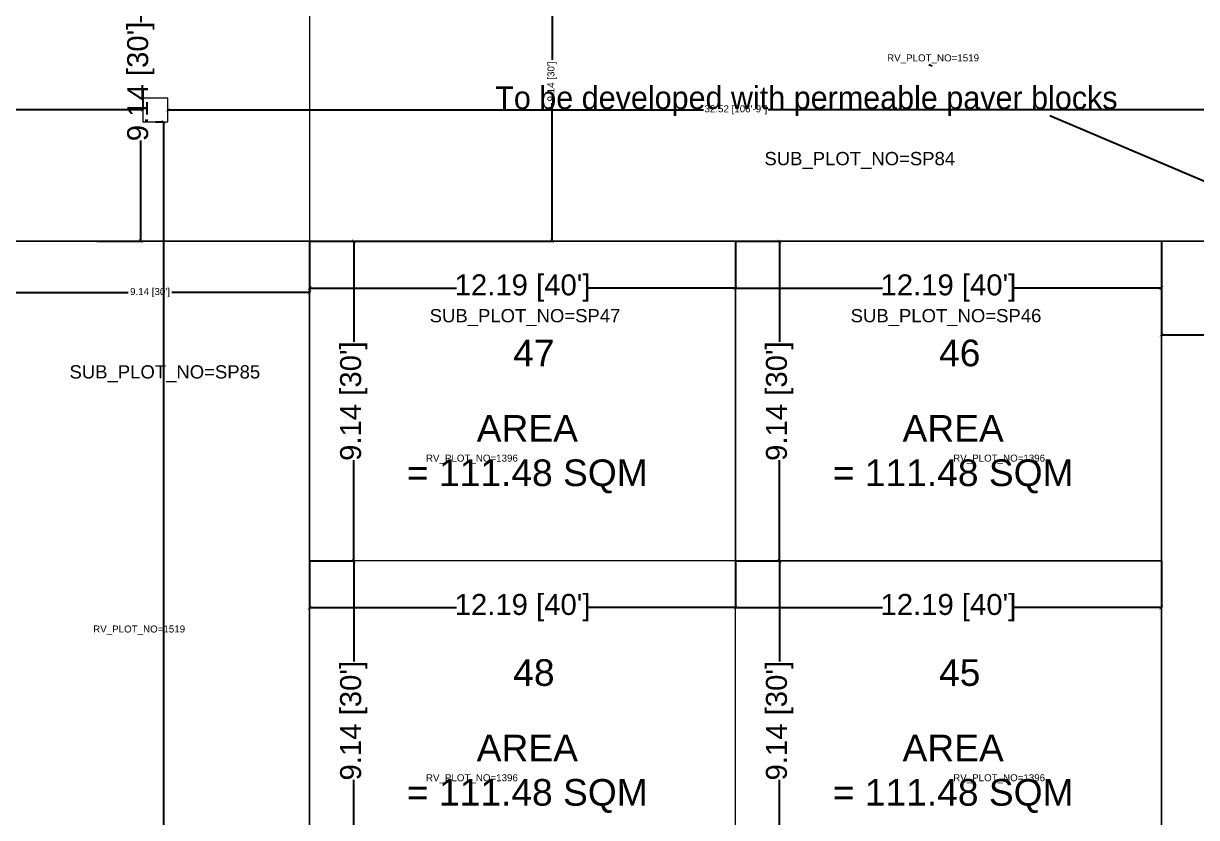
# Model space of a CAD drawing. Header units: metres. Extents: x 205125 to 205418, y -20654 to -20451.
# Drawn here: x 205254.09 to 205287.68, y -20579.17 to -20556.45 of the extents above; entities that cross this region are included whole.
import ezdxf

# ---------------------------------------------------------------- set-up
doc = ezdxf.new("R2010")
doc.units = ezdxf.units.M
doc.header["$MEASUREMENT"] = 0
doc.header["$PDMODE"] = 2
doc.linetypes.add('BORDER2', pattern=[0.875, 0.25, -0.125, 0.25, -0.125, 0, -0.125])
doc.layers.get('0').update_dxf_attribs({"lineweight": 5})
doc.layers.get('Defpoints').update_dxf_attribs({"lineweight": 5})
for name, color, linetype, lineweight in [('A-0-g', 7, 'Continuous', 5), ('INTERNAL_JUNCTIONS', 7, 'Continuous', 5), ('INTERNAL_ROADS_RESIDENTIAL', 7, 'Continuous', 5), ('Layer1', 7, 'Continuous', 5), ('SUB_PLOT_33', 7, 'Continuous', 5), ('SUB_PLOT_45', 7, 'Continuous', 5), ('SUB_PLOT_45_RV_PLOT_1', 7, 'Continuous', 5), ('SUB_PLOT_46', 7, 'Continuous', 5), ('SUB_PLOT_46_RV_PLOT_1', 7, 'Continuous', 5), ('SUB_PLOT_47', 7, 'Continuous', 5), ('SUB_PLOT_47_RV_PLOT_1', 7, 'Continuous', 5), ('SUB_PLOT_48', 7, 'Continuous', 5), ('SUB_PLOT_48_RV_PLOT_1', 7, 'Continuous', 5), ('SUB_PLOT_83', 7, 'Continuous', 5), ('SUB_PLOT_83_RV_PLOT_1', 7, 'Continuous', 5), ('SUB_PLOT_84', 7, 'Continuous', 5), ('SUB_PLOT_84_RV_PLOT_1', 7, 'Continuous', 5), ('SUB_PLOT_85', 7, 'Continuous', 5), ('SUB_PLOT_85_RV_PLOT_1', 7, 'Continuous', 5), ('SUB_PLOT_86', 7, 'Continuous', 5), ('SUB_PLOT_86_RV_PLOT_1', 7, 'Continuous', 5)]:
    doc.layers.add(name, color=color, linetype=linetype, lineweight=lineweight)
doc.styles.add('Arial', font='swissl.ttf')
doc.dimstyles.new('meter', dxfattribs={"dimtxt": 0.2, "dimasz": 0.1, "dimexe": 0, "dimexo": 0, "dimgap": 0.09, "dimtad": 0, "dimzin": 0, "dimdsep": 46, "dimtxsty": 'Arial', "dimblk": 'ARCHTICK', "dimcen": 7.09, "dimclrd": 23, "dimclre": 23, "dimclrt": 75, "dimadec": 0, "dimazin": 0, "dimtfac": 1, "dimtofl": 0, "dimtmove": 1, "dimatfit": 3, "dimldrblk": 'OPEN90', "dimfxl": 1, "dimtolj": 1, "dimtzin": 0, "dimarcsym": 0})

# ---------------------------------------------------------------- blocks, each defined once
blk = doc.blocks.new('_ArchTick')
at = {"color": 0, "const_width": 0.15}
blk.add_lwpolyline([(-0.5, -0.5), (0.5, 0.5)], dxfattribs=at)
blk = doc.blocks.new('*D31')
at = {"color": 23, "linetype": 'Continuous', "lineweight": -2, "ltscale": 0.5, "transparency": 16777216}
for p, q in [((205262.288, -20562.68), (205262.288, -20564.017)), ((205274.48, -20562.68), (205274.48, -20564.017)), ((205262.288, -20564.017), (205266.496, -20564.017)), ((205274.48, -20564.017), (205270.273, -20564.017))]:
    blk.add_line(p, q, dxfattribs=at)
at = {"layer": 'Defpoints', "color": 0, "ltscale": 0.5, "transparency": 16777216}
for p in [(205262.288, -20562.68), (205274.48, -20562.68), (205274.48, -20564.017)]:
    blk.add_point(p, dxfattribs=at)
at = {"color": 23, "lineweight": -2, "ltscale": 0.5, "transparency": 16777216, "xscale": 0.1, "yscale": 0.1, "zscale": 0.1, "rotation": 180}
blk.add_blockref('_ArchTick', (205262.288, -20564.017), dxfattribs=at)
at = {"color": 23, "lineweight": -2, "ltscale": 0.5, "transparency": 16777216, "xscale": 0.1, "yscale": 0.1, "zscale": 0.1}
blk.add_blockref('_ArchTick', (205274.48, -20564.017), dxfattribs=at)
at = {"color": 75, "ltscale": 0.5, "transparency": 16777216, "insert": (205268.384, -20564.017), "char_height": 0.6, "attachment_point": 5, "style": 'Arial'}
blk.add_mtext("\\A1;12.19 [40']", dxfattribs=at)
blk = doc.blocks.new('_Open90')
at = {"layer": 'A-0-g', "color": 0, "lineweight": -2}
for p, q in [((0, 0), (-1, 0)), ((-0.5, 0.5), (0, 0)), ((0, 0), (-0.5, -0.5))]:
    blk.add_line(p, q, dxfattribs=at)
blk = doc.blocks.new('*D32')
at = {"layer": 'Defpoints', "color": 0, "ltscale": 0.5, "transparency": 16777216}
for p in [(205262.288, -20562.68), (205262.288, -20571.824), (205263.55, -20571.824)]:
    blk.add_point(p, dxfattribs=at)
at = {"layer": 'SUB_PLOT_47', "color": 23, "linetype": 'Continuous', "lineweight": -2, "ltscale": 0.5, "transparency": 16777216}
for p, q in [((205262.288, -20562.68), (205263.55, -20562.68)), ((205263.55, -20562.68), (205263.55, -20565.561)), ((205263.55, -20571.824), (205263.55, -20568.943)), ((205262.288, -20571.824), (205263.55, -20571.824))]:
    blk.add_line(p, q, dxfattribs=at)
at = {"layer": 'SUB_PLOT_47', "color": 23, "lineweight": -2, "ltscale": 0.5, "transparency": 16777216, "xscale": 0.1, "yscale": 0.1, "zscale": 0.1}
for p, rotation in [((205263.55, -20562.68), 90), ((205263.55, -20571.824), 270)]:
    blk.add_blockref('_ArchTick', p, dxfattribs=dict(at, rotation=rotation))
at = {"layer": 'SUB_PLOT_47', "color": 75, "ltscale": 0.5, "transparency": 16777216, "insert": (205263.55, -20567.252), "char_height": 0.6, "attachment_point": 5, "rotation": 90, "style": 'Arial'}
blk.add_mtext("\\A1;9.14 [30']", dxfattribs=at)
blk = doc.blocks.new('*D33')
at = {"color": 23, "linetype": 'Continuous', "lineweight": -2, "ltscale": 0.5, "transparency": 16777216}
for p, q in [((205274.48, -20562.68), (205274.48, -20564.017)), ((205286.672, -20562.68), (205286.672, -20564.017)), ((205274.48, -20564.017), (205278.688, -20564.017)), ((205286.672, -20564.017), (205282.465, -20564.017))]:
    blk.add_line(p, q, dxfattribs=at)
at = {"layer": 'Defpoints', "color": 0, "ltscale": 0.5, "transparency": 16777216}
for p in [(205274.48, -20562.68), (205286.672, -20562.68), (205286.672, -20564.017)]:
    blk.add_point(p, dxfattribs=at)
at = {"color": 23, "lineweight": -2, "ltscale": 0.5, "transparency": 16777216, "xscale": 0.1, "yscale": 0.1, "zscale": 0.1, "rotation": 180}
blk.add_blockref('_ArchTick', (205274.48, -20564.017), dxfattribs=at)
at = {"color": 23, "lineweight": -2, "ltscale": 0.5, "transparency": 16777216, "xscale": 0.1, "yscale": 0.1, "zscale": 0.1}
blk.add_blockref('_ArchTick', (205286.672, -20564.017), dxfattribs=at)
at = {"color": 75, "ltscale": 0.5, "transparency": 16777216, "insert": (205280.576, -20564.017), "char_height": 0.6, "attachment_point": 5, "style": 'Arial'}
blk.add_mtext("\\A1;12.19 [40']", dxfattribs=at)
blk = doc.blocks.new('*D34')
at = {"layer": 'Defpoints', "color": 0, "ltscale": 0.5, "transparency": 16777216}
for p in [(205274.48, -20562.68), (205274.48, -20571.824), (205275.742, -20571.824)]:
    blk.add_point(p, dxfattribs=at)
at = {"layer": 'SUB_PLOT_46', "color": 23, "linetype": 'Continuous', "lineweight": -2, "ltscale": 0.5, "transparency": 16777216}
for p, q in [((205274.48, -20562.68), (205275.742, -20562.68)), ((205275.742, -20562.68), (205275.742, -20565.561)), ((205275.742, -20571.824), (205275.742, -20568.943)), ((205274.48, -20571.824), (205275.742, -20571.824))]:
    blk.add_line(p, q, dxfattribs=at)
at = {"layer": 'SUB_PLOT_46', "color": 23, "lineweight": -2, "ltscale": 0.5, "transparency": 16777216, "xscale": 0.1, "yscale": 0.1, "zscale": 0.1}
for p, rotation in [((205275.742, -20562.68), 90), ((205275.742, -20571.824), 270)]:
    blk.add_blockref('_ArchTick', p, dxfattribs=dict(at, rotation=rotation))
at = {"layer": 'SUB_PLOT_46', "color": 75, "ltscale": 0.5, "transparency": 16777216, "insert": (205275.742, -20567.252), "char_height": 0.6, "attachment_point": 5, "rotation": 90, "style": 'Arial'}
blk.add_mtext("\\A1;9.14 [30']", dxfattribs=at)
blk = doc.blocks.new('*D35')
at = {"color": 23, "linetype": 'Continuous', "lineweight": -2, "ltscale": 0.5, "transparency": 16777216}
for p, q in [((205262.288, -20571.824), (205262.288, -20573.161)), ((205274.48, -20571.824), (205274.48, -20573.161)), ((205262.288, -20573.161), (205266.496, -20573.161)), ((205274.48, -20573.161), (205270.273, -20573.161))]:
    blk.add_line(p, q, dxfattribs=at)
at = {"layer": 'Defpoints', "color": 0, "ltscale": 0.5, "transparency": 16777216}
for p in [(205262.288, -20571.824), (205274.48, -20571.824), (205274.48, -20573.161)]:
    blk.add_point(p, dxfattribs=at)
at = {"color": 23, "lineweight": -2, "ltscale": 0.5, "transparency": 16777216, "xscale": 0.1, "yscale": 0.1, "zscale": 0.1, "rotation": 180}
blk.add_blockref('_ArchTick', (205262.288, -20573.161), dxfattribs=at)
at = {"color": 23, "lineweight": -2, "ltscale": 0.5, "transparency": 16777216, "xscale": 0.1, "yscale": 0.1, "zscale": 0.1}
blk.add_blockref('_ArchTick', (205274.48, -20573.161), dxfattribs=at)
at = {"color": 75, "ltscale": 0.5, "transparency": 16777216, "insert": (205268.384, -20573.161), "char_height": 0.6, "attachment_point": 5, "style": 'Arial'}
blk.add_mtext("\\A1;12.19 [40']", dxfattribs=at)
blk = doc.blocks.new('*D36')
at = {"layer": 'Defpoints', "color": 0, "ltscale": 0.5, "transparency": 16777216}
for p in [(205262.288, -20571.824), (205262.288, -20580.968), (205263.55, -20580.968)]:
    blk.add_point(p, dxfattribs=at)
at = {"layer": 'SUB_PLOT_48', "color": 23, "linetype": 'Continuous', "lineweight": -2, "ltscale": 0.5, "transparency": 16777216}
for p, q in [((205262.288, -20571.824), (205263.55, -20571.824)), ((205263.55, -20571.824), (205263.55, -20574.705)), ((205263.55, -20580.968), (205263.55, -20578.087)), ((205262.288, -20580.968), (205263.55, -20580.968))]:
    blk.add_line(p, q, dxfattribs=at)
at = {"layer": 'SUB_PLOT_48', "color": 23, "lineweight": -2, "ltscale": 0.5, "transparency": 16777216, "xscale": 0.1, "yscale": 0.1, "zscale": 0.1}
for p, rotation in [((205263.55, -20571.824), 90), ((205263.55, -20580.968), 270)]:
    blk.add_blockref('_ArchTick', p, dxfattribs=dict(at, rotation=rotation))
at = {"layer": 'SUB_PLOT_48', "color": 75, "ltscale": 0.5, "transparency": 16777216, "insert": (205263.55, -20576.396), "char_height": 0.6, "attachment_point": 5, "rotation": 90, "style": 'Arial'}
blk.add_mtext("\\A1;9.14 [30']", dxfattribs=at)
blk = doc.blocks.new('*D37')
at = {"color": 23, "linetype": 'Continuous', "lineweight": -2, "ltscale": 0.5, "transparency": 16777216}
for p, q in [((205274.48, -20571.824), (205274.48, -20573.161)), ((205286.672, -20571.824), (205286.672, -20573.161)), ((205274.48, -20573.161), (205278.688, -20573.161)), ((205286.672, -20573.161), (205282.465, -20573.161))]:
    blk.add_line(p, q, dxfattribs=at)
at = {"layer": 'Defpoints', "color": 0, "ltscale": 0.5, "transparency": 16777216}
for p in [(205274.48, -20571.824), (205286.672, -20571.824), (205286.672, -20573.161)]:
    blk.add_point(p, dxfattribs=at)
at = {"color": 23, "lineweight": -2, "ltscale": 0.5, "transparency": 16777216, "xscale": 0.1, "yscale": 0.1, "zscale": 0.1, "rotation": 180}
blk.add_blockref('_ArchTick', (205274.48, -20573.161), dxfattribs=at)
at = {"color": 23, "lineweight": -2, "ltscale": 0.5, "transparency": 16777216, "xscale": 0.1, "yscale": 0.1, "zscale": 0.1}
blk.add_blockref('_ArchTick', (205286.672, -20573.161), dxfattribs=at)
at = {"color": 75, "ltscale": 0.5, "transparency": 16777216, "insert": (205280.576, -20573.161), "char_height": 0.6, "attachment_point": 5, "style": 'Arial'}
blk.add_mtext("\\A1;12.19 [40']", dxfattribs=at)
blk = doc.blocks.new('*D38')
at = {"layer": 'Defpoints', "color": 0, "ltscale": 0.5, "transparency": 16777216}
for p in [(205274.48, -20571.824), (205274.48, -20580.968), (205275.742, -20580.968)]:
    blk.add_point(p, dxfattribs=at)
at = {"layer": 'SUB_PLOT_45', "color": 23, "linetype": 'Continuous', "lineweight": -2, "ltscale": 0.5, "transparency": 16777216}
for p, q in [((205274.48, -20571.824), (205275.742, -20571.824)), ((205275.742, -20571.824), (205275.742, -20574.705)), ((205275.742, -20580.968), (205275.742, -20578.087)), ((205274.48, -20580.968), (205275.742, -20580.968))]:
    blk.add_line(p, q, dxfattribs=at)
at = {"layer": 'SUB_PLOT_45', "color": 23, "lineweight": -2, "ltscale": 0.5, "transparency": 16777216, "xscale": 0.1, "yscale": 0.1, "zscale": 0.1}
for p, rotation in [((205275.742, -20571.824), 90), ((205275.742, -20580.968), 270)]:
    blk.add_blockref('_ArchTick', p, dxfattribs=dict(at, rotation=rotation))
at = {"layer": 'SUB_PLOT_45', "color": 75, "ltscale": 0.5, "transparency": 16777216, "insert": (205275.742, -20576.396), "char_height": 0.6, "attachment_point": 5, "rotation": 90, "style": 'Arial'}
blk.add_mtext("\\A1;9.14 [30']", dxfattribs=at)
blk = doc.blocks.new('*D112')
at = {"layer": 'Defpoints', "color": 0, "ltscale": 0.5, "transparency": 16777216}
for p in [(205256.192, -20553.536), (205256.192, -20562.676), (205257.454, -20562.676)]:
    blk.add_point(p, dxfattribs=at)
at = {"layer": 'SUB_PLOT_33', "color": 23, "linetype": 'Continuous', "lineweight": -2, "ltscale": 0.5, "transparency": 16777216}
for p, q in [((205256.192, -20553.536), (205257.454, -20553.536)), ((205257.454, -20553.536), (205257.454, -20556.415)), ((205257.454, -20562.676), (205257.454, -20559.797)), ((205256.192, -20562.676), (205257.454, -20562.676))]:
    blk.add_line(p, q, dxfattribs=at)
at = {"layer": 'SUB_PLOT_33', "color": 23, "lineweight": -2, "ltscale": 0.5, "transparency": 16777216, "xscale": 0.1, "yscale": 0.1, "zscale": 0.1}
for p, rotation in [((205257.454, -20553.536), 90), ((205257.454, -20562.676), 270)]:
    blk.add_blockref('_ArchTick', p, dxfattribs=dict(at, rotation=rotation))
at = {"layer": 'SUB_PLOT_33', "color": 75, "ltscale": 0.5, "transparency": 16777216, "insert": (205257.454, -20558.106), "char_height": 0.6, "attachment_point": 5, "rotation": 90, "style": 'Arial'}
blk.add_mtext("\\A1;9.14 [30']", dxfattribs=at)
blk = doc.blocks.new('sdfd')
at = {"color": 241, "linetype": 'BORDER2', "lineweight": 25, "ltscale": 2}
blk.add_lwpolyline([(205532.1784, -20576.059), (205530.6774, -20582.0097)], dxfattribs=at)
blk = doc.blocks.new('*D230')
at = {"layer": 'Defpoints', "color": 0, "ltscale": 0.5, "transparency": 16777216}
for p in [(205224.353, -20558.363), (205257.512, -20558.363), (205257.512, -20558.922)]:
    blk.add_point(p, dxfattribs=at)
at = {"layer": 'INTERNAL_ROADS_RESIDENTIAL', "color": 23, "lineweight": -2, "ltscale": 0.5, "transparency": 16777216}
for p, q in [((205224.353, -20558.363), (205224.353, -20558.922)), ((205257.512, -20558.363), (205257.512, -20558.922)), ((205224.353, -20558.922), (205239.93, -20558.922)), ((205257.512, -20558.922), (205241.935, -20558.922))]:
    blk.add_line(p, q, dxfattribs=at)
at = {"layer": 'INTERNAL_ROADS_RESIDENTIAL', "color": 23, "lineweight": -2, "ltscale": 0.5, "transparency": 16777216, "xscale": 0.1, "yscale": 0.1, "zscale": 0.1, "rotation": 180}
blk.add_blockref('_ArchTick', (205224.353, -20558.922), dxfattribs=at)
at = {"layer": 'INTERNAL_ROADS_RESIDENTIAL', "color": 23, "lineweight": -2, "ltscale": 0.5, "transparency": 16777216, "xscale": 0.1, "yscale": 0.1, "zscale": 0.1}
blk.add_blockref('_ArchTick', (205257.512, -20558.922), dxfattribs=at)
at = {"layer": 'INTERNAL_ROADS_RESIDENTIAL', "color": 75, "ltscale": 0.5, "transparency": 16777216, "insert": (205240.933, -20558.922), "char_height": 0.2, "attachment_point": 5, "style": 'Arial'}
blk.add_mtext('\\A1;33.16 [108\'-10"]', dxfattribs=at)
blk = doc.blocks.new('*D231')
at = {"layer": 'Defpoints', "color": 0, "ltscale": 0.5, "transparency": 16777216}
for p in [(205257.871, -20559.262), (205258.107, -20611.55), (205258.107, -20611.55)]:
    blk.add_point(p, dxfattribs=at)
at = {"layer": 'INTERNAL_ROADS_RESIDENTIAL', "color": 23, "lineweight": -2, "ltscale": 0.5, "transparency": 16777216}
for p, q in [((205257.871, -20559.262), (205258.107, -20559.262)), ((205258.107, -20559.262), (205258.107, -20584.478)), ((205258.107, -20611.55), (205258.107, -20586.334))]:
    blk.add_line(p, q, dxfattribs=at)
at = {"layer": 'INTERNAL_ROADS_RESIDENTIAL', "color": 23, "lineweight": -2, "ltscale": 0.5, "transparency": 16777216, "xscale": 0.1, "yscale": 0.1, "zscale": 0.1}
for p, rotation in [((205258.107, -20559.262), 90), ((205258.107, -20611.55), 270)]:
    blk.add_blockref('_ArchTick', p, dxfattribs=dict(at, rotation=rotation))
at = {"layer": 'INTERNAL_ROADS_RESIDENTIAL', "color": 75, "ltscale": 0.5, "transparency": 16777216, "insert": (205258.107, -20585.406), "char_height": 0.2, "attachment_point": 5, "rotation": 90, "style": 'Arial'}
blk.add_mtext('\\A1;52.29 [171\'-7"]', dxfattribs=at)
blk = doc.blocks.new('*D232')
at = {"layer": 'Defpoints', "color": 0, "ltscale": 0.5, "transparency": 16777216}
for p in [(205258.23, -20558.922), (205290.751, -20558.856), (205290.751, -20558.919)]:
    blk.add_point(p, dxfattribs=at)
at = {"layer": 'INTERNAL_ROADS_RESIDENTIAL', "color": 23, "lineweight": -2, "ltscale": 0.5, "transparency": 16777216}
for p, q in [((205258.23, -20558.922), (205258.23, -20558.919)), ((205258.23, -20558.919), (205273.562, -20558.919)), ((205290.751, -20558.919), (205275.419, -20558.919)), ((205290.751, -20558.856), (205290.751, -20558.919))]:
    blk.add_line(p, q, dxfattribs=at)
at = {"layer": 'INTERNAL_ROADS_RESIDENTIAL', "color": 23, "lineweight": -2, "ltscale": 0.5, "transparency": 16777216, "xscale": 0.1, "yscale": 0.1, "zscale": 0.1, "rotation": 180}
blk.add_blockref('_ArchTick', (205258.23, -20558.919), dxfattribs=at)
at = {"layer": 'INTERNAL_ROADS_RESIDENTIAL', "color": 23, "lineweight": -2, "ltscale": 0.5, "transparency": 16777216, "xscale": 0.1, "yscale": 0.1, "zscale": 0.1}
blk.add_blockref('_ArchTick', (205290.751, -20558.919), dxfattribs=at)
at = {"layer": 'INTERNAL_ROADS_RESIDENTIAL', "color": 75, "ltscale": 0.5, "transparency": 16777216, "insert": (205274.491, -20558.919), "char_height": 0.2, "attachment_point": 5, "style": 'Arial'}
blk.add_mtext('\\A1;32.52 [106\'-9"]', dxfattribs=at)
blk = doc.blocks.new('*D249')
at = {"layer": 'Defpoints', "color": 0, "ltscale": 0.5, "transparency": 16777216}
for p in [(205286.672, -20562.68), (205295.816, -20562.68), (205286.672, -20565.354)]:
    blk.add_point(p, dxfattribs=at)
at = {"layer": 'SUB_PLOT_83', "color": 23, "lineweight": -2, "ltscale": 0.5, "transparency": 16777216}
for p, q in [((205286.672, -20562.68), (205286.672, -20565.354)), ((205295.816, -20562.68), (205295.816, -20565.354)), ((205286.672, -20565.354), (205290.621, -20565.354)), ((205295.816, -20565.354), (205291.868, -20565.354))]:
    blk.add_line(p, q, dxfattribs=at)
at = {"layer": 'SUB_PLOT_83', "color": 23, "lineweight": -2, "ltscale": 0.5, "transparency": 16777216, "xscale": 0.1, "yscale": 0.1, "zscale": 0.1, "rotation": 180}
blk.add_blockref('_ArchTick', (205286.672, -20565.354), dxfattribs=at)
at = {"layer": 'SUB_PLOT_83', "color": 23, "lineweight": -2, "ltscale": 0.5, "transparency": 16777216, "xscale": 0.1, "yscale": 0.1, "zscale": 0.1}
blk.add_blockref('_ArchTick', (205295.816, -20565.354), dxfattribs=at)
at = {"layer": 'SUB_PLOT_83', "color": 75, "ltscale": 0.5, "transparency": 16777216, "insert": (205291.244, -20565.354), "char_height": 0.2, "attachment_point": 5, "style": 'Arial'}
blk.add_mtext("\\A1;9.14 [30']", dxfattribs=at)
blk = doc.blocks.new('*D250')
at = {"layer": 'Defpoints', "color": 0, "ltscale": 0.5, "transparency": 16777216}
for p in [(205262.288, -20553.536), (205269.227, -20553.536), (205262.288, -20562.68)]:
    blk.add_point(p, dxfattribs=at)
at = {"layer": 'SUB_PLOT_84', "color": 23, "lineweight": -2, "ltscale": 0.5, "transparency": 16777216}
for p, q in [((205262.288, -20553.536), (205269.227, -20553.536)), ((205269.227, -20553.536), (205269.227, -20557.484)), ((205269.227, -20562.68), (205269.227, -20558.732)), ((205262.288, -20562.68), (205269.227, -20562.68))]:
    blk.add_line(p, q, dxfattribs=at)
at = {"layer": 'SUB_PLOT_84', "color": 23, "lineweight": -2, "ltscale": 0.5, "transparency": 16777216, "xscale": 0.1, "yscale": 0.1, "zscale": 0.1}
for p, rotation in [((205269.227, -20553.536), 90), ((205269.227, -20562.68), 270)]:
    blk.add_blockref('_ArchTick', p, dxfattribs=dict(at, rotation=rotation))
at = {"layer": 'SUB_PLOT_84', "color": 75, "ltscale": 0.5, "transparency": 16777216, "insert": (205269.227, -20558.108), "char_height": 0.2, "attachment_point": 5, "rotation": 90, "style": 'Arial'}
blk.add_mtext("\\A1;9.14 [30']", dxfattribs=at)
blk = doc.blocks.new('*D251')
at = {"layer": 'Defpoints', "color": 0, "ltscale": 0.5, "transparency": 16777216}
for p in [(205253.144, -20562.68), (205262.288, -20562.68), (205262.288, -20564.148)]:
    blk.add_point(p, dxfattribs=at)
at = {"layer": 'SUB_PLOT_85', "color": 23, "lineweight": -2, "ltscale": 0.5, "transparency": 16777216}
for p, q in [((205253.144, -20562.68), (205253.144, -20564.148)), ((205262.288, -20562.68), (205262.288, -20564.148)), ((205253.144, -20564.148), (205257.093, -20564.148)), ((205262.288, -20564.148), (205258.34, -20564.148))]:
    blk.add_line(p, q, dxfattribs=at)
at = {"layer": 'SUB_PLOT_85', "color": 23, "lineweight": -2, "ltscale": 0.5, "transparency": 16777216, "xscale": 0.1, "yscale": 0.1, "zscale": 0.1, "rotation": 180}
blk.add_blockref('_ArchTick', (205253.144, -20564.148), dxfattribs=at)
at = {"layer": 'SUB_PLOT_85', "color": 23, "lineweight": -2, "ltscale": 0.5, "transparency": 16777216, "xscale": 0.1, "yscale": 0.1, "zscale": 0.1}
blk.add_blockref('_ArchTick', (205262.288, -20564.148), dxfattribs=at)
at = {"layer": 'SUB_PLOT_85', "color": 75, "ltscale": 0.5, "transparency": 16777216, "insert": (205257.716, -20564.148), "char_height": 0.2, "attachment_point": 5, "style": 'Arial'}
blk.add_mtext("\\A1;9.14 [30']", dxfattribs=at)

msp = doc.modelspace()

# ---------------------------------------------------------------- linework, layer by layer
for p, q in [((205262.288, -20611.466), (205262.288, -20562.68)), ((205286.672, -20562.68), (205262.288, -20562.68)), ((205274.48, -20609.735), (205274.48, -20562.68)), ((205286.672, -20606.616), (205286.672, -20562.68)), ((205274.48, -20571.824), (205262.288, -20571.824)), ((205286.672, -20571.824), (205274.48, -20571.824))]:
    msp.add_line(p, q)
at = {"layer": 'INTERNAL_JUNCTIONS', "color": 1, "ltscale": 0.5}
msp.add_lwpolyline([(205257.512, -20559.262), (205258.23, -20559.262), (205258.23, -20558.582), (205257.512, -20558.582)], close=True, dxfattribs=at)
at = {"layer": 'SUB_PLOT_45', "color": 6, "ltscale": 0.5}
msp.add_lwpolyline([(205286.672, -20580.968), (205274.48, -20580.968), (205274.48, -20571.824), (205286.672, -20571.824)], close=True, dxfattribs=at)
at = {"layer": 'SUB_PLOT_45_RV_PLOT_1', "color": 1, "ltscale": 0.5}
msp.add_lwpolyline([(205286.672, -20580.968), (205274.48, -20580.968), (205274.48, -20571.824), (205286.672, -20571.824)], close=True, dxfattribs=at)
at = {"layer": 'SUB_PLOT_46', "color": 6, "ltscale": 0.5}
msp.add_lwpolyline([(205286.672, -20562.68), (205274.48, -20562.68), (205274.48, -20571.824), (205286.672, -20571.824)], close=True, dxfattribs=at)
at = {"layer": 'SUB_PLOT_46_RV_PLOT_1', "color": 1, "ltscale": 0.5}
msp.add_lwpolyline([(205286.672, -20562.68), (205274.48, -20562.68), (205274.48, -20571.824), (205286.672, -20571.824)], close=True, dxfattribs=at)
at = {"layer": 'SUB_PLOT_47', "color": 6, "ltscale": 0.5}
msp.add_lwpolyline([(205262.288, -20562.68), (205274.48, -20562.68), (205274.48, -20571.824), (205262.288, -20571.824)], close=True, dxfattribs=at)
at = {"layer": 'SUB_PLOT_47_RV_PLOT_1', "color": 1, "ltscale": 0.5}
msp.add_lwpolyline([(205262.288, -20562.68), (205274.48, -20562.68), (205274.48, -20571.824), (205262.288, -20571.824)], close=True, dxfattribs=at)
at = {"layer": 'SUB_PLOT_48', "color": 6, "ltscale": 0.5}
msp.add_lwpolyline([(205262.288, -20580.968), (205274.48, -20580.968), (205274.48, -20571.824), (205262.288, -20571.824)], close=True, dxfattribs=at)
at = {"layer": 'SUB_PLOT_48_RV_PLOT_1', "color": 1, "ltscale": 0.5}
msp.add_lwpolyline([(205262.288, -20580.968), (205274.48, -20580.968), (205274.48, -20571.824), (205262.288, -20571.824)], close=True, dxfattribs=at)
at = {"layer": 'SUB_PLOT_83', "color": 1, "ltscale": 0.5}
msp.add_lwpolyline([(205286.672, -20562.68), (205286.672, -20606.616), (205287.521, -20606.399), (205288.199, -20606.226), (205288.996, -20606.022), (205289.886, -20605.794), (205290.525, -20605.631), (205290.919, -20605.53), (205291.83, -20605.297), (205292.491, -20605.128), (205292.976, -20605.004), (205293.825, -20604.663), (205295.372, -20604.041), (205295.828, -20603.858), (205295.816, -20562.68)], close=True, dxfattribs=at)
at = {"layer": 'SUB_PLOT_83_RV_PLOT_1', "color": 1, "ltscale": 0.5}
msp.add_lwpolyline([(205286.672, -20562.68), (205286.672, -20606.616), (205287.521, -20606.399), (205288.199, -20606.226), (205288.996, -20606.022), (205289.886, -20605.794), (205290.525, -20605.631), (205290.919, -20605.53), (205291.83, -20605.297), (205292.491, -20605.128), (205292.976, -20605.004), (205293.825, -20604.663), (205295.372, -20604.041), (205295.828, -20603.858), (205295.816, -20562.68)], close=True, dxfattribs=at)
at = {"layer": 'SUB_PLOT_84', "color": 1, "ltscale": 0.5}
msp.add_lwpolyline([(205262.288, -20562.68), (205295.816, -20562.68), (205295.816, -20553.536), (205262.288, -20553.536)], close=True, dxfattribs=at)
at = {"layer": 'SUB_PLOT_84_RV_PLOT_1', "color": 1, "ltscale": 0.5}
msp.add_lwpolyline([(205262.288, -20562.68), (205295.816, -20562.68), (205295.816, -20553.536), (205262.288, -20553.536)], close=True, dxfattribs=at)
at = {"layer": 'SUB_PLOT_85', "color": 1, "ltscale": 0.5}
msp.add_lwpolyline([(205262.288, -20562.68), (205262.288, -20608.4), (205274.48, -20608.4), (205274.48, -20609.735), (205268.179, -20611.347), (205266.794, -20611.375), (205264.875, -20611.414), (205263.171, -20611.448), (205261.57, -20611.48), (205258.892, -20611.534), (205257.119, -20611.57), (205253.144, -20611.651), (205253.144, -20562.68)], close=True, dxfattribs=at)
at = {"layer": 'SUB_PLOT_85_RV_PLOT_1', "color": 1, "ltscale": 0.5}
msp.add_lwpolyline([(205262.288, -20562.68), (205262.288, -20608.4), (205274.48, -20608.4), (205274.48, -20609.735), (205268.179, -20611.347), (205266.794, -20611.375), (205264.875, -20611.414), (205263.171, -20611.448), (205261.57, -20611.48), (205258.892, -20611.534), (205257.119, -20611.57), (205253.144, -20611.651), (205253.144, -20562.68)], close=True, dxfattribs=at)
at = {"layer": 'SUB_PLOT_86', "color": 1, "ltscale": 0.5}
msp.add_lwpolyline([(205228.76, -20553.536), (205262.288, -20553.536), (205262.288, -20562.68), (205228.76, -20562.68)], close=True, dxfattribs=at)
at = {"layer": 'SUB_PLOT_86_RV_PLOT_1', "color": 1, "ltscale": 0.5}
msp.add_lwpolyline([(205228.76, -20553.536), (205262.288, -20553.536), (205262.288, -20562.68), (205228.76, -20562.68)], close=True, dxfattribs=at)

# ---------------------------------------------------------------- block references
at = {"layer": 'Layer1', "color": 3, "xscale": 14.63079577654657, "yscale": 14.63079577654657, "zscale": 14.63079577654657, "rotation": 81.22160212606701}
msp.add_blockref('sdfd', (-551228.378, -2946459.856), dxfattribs=at)

# ---------------------------------------------------------------- texts
at = {"linetype": 'ByBlock', "attachment_point": 5, "style": 'Arial'}
for s, insert, char_height, width in [('\\P{\\fCentury Gothic|b0|i0|c0|p34;\\H0.71431x;To be developed with permeable paver blocks}', (205276.51, -20557.909), 0.9144, 23.28997), ('47', (205268.708, -20565.88), 0.762, 2.07962), ('46', (205280.9, -20565.88), 0.762, 2.07962), ('AREA \\P= 111.48 SQM ', (205268.52, -20568.772), 0.762, 8.97258), ('AREA \\P= 111.48 SQM ', (205280.712, -20568.772), 0.762, 8.97258), ('48', (205268.708, -20575.024), 0.762, 2.07962), ('45', (205280.9, -20575.024), 0.762, 2.07962), ('AREA \\P= 111.48 SQM ', (205268.52, -20577.916), 0.762, 8.97258), ('AREA \\P= 111.48 SQM ', (205280.712, -20577.916), 0.762, 8.97258)]:
    msp.add_mtext(s, dxfattribs=dict(at, insert=insert, char_height=char_height, width=width))
at = {"layer": 'SUB_PLOT_45_RV_PLOT_1', "color": 1, "ltscale": 0.5, "insert": (205283.344, -20577.928), "char_height": 0.2, "attachment_point": 3, "style": 'Arial'}
msp.add_mtext_dynamic_manual_height_columns('RV_PLOT_NO=1396', width=5.65873, gutter_width=1, heights=[0], dxfattribs=at)
at = {"layer": 'SUB_PLOT_46', "color": 6, "ltscale": 0.5, "insert": (205277.777, -20564.618), "char_height": 0.3791, "attachment_point": 1, "style": 'Arial'}
msp.add_mtext_dynamic_manual_height_columns('SUB_PLOT_NO=SP46', width=5.65873, gutter_width=1, heights=[0], dxfattribs=at)
at = {"layer": 'SUB_PLOT_46_RV_PLOT_1', "color": 1, "ltscale": 0.5, "insert": (205283.344, -20568.784), "char_height": 0.2, "attachment_point": 3, "style": 'Arial'}
msp.add_mtext_dynamic_manual_height_columns('RV_PLOT_NO=1396', width=5.65873, gutter_width=1, heights=[0], dxfattribs=at)
at = {"layer": 'SUB_PLOT_47', "color": 6, "ltscale": 0.5, "insert": (205271.184, -20564.618), "char_height": 0.3791, "attachment_point": 3, "style": 'Arial'}
msp.add_mtext_dynamic_manual_height_columns('SUB_PLOT_NO=SP47', width=5.65873, gutter_width=1, heights=[0], dxfattribs=at)
at = {"layer": 'SUB_PLOT_47_RV_PLOT_1', "color": 1, "ltscale": 0.5, "insert": (205265.617, -20568.784), "char_height": 0.2, "attachment_point": 1, "style": 'Arial'}
msp.add_mtext_dynamic_manual_height_columns('RV_PLOT_NO=1396', width=5.65873, gutter_width=1, heights=[0], dxfattribs=at)
at = {"layer": 'SUB_PLOT_48_RV_PLOT_1', "color": 1, "ltscale": 0.5, "insert": (205265.617, -20577.928), "char_height": 0.2, "attachment_point": 1, "style": 'Arial'}
msp.add_mtext_dynamic_manual_height_columns('RV_PLOT_NO=1396', width=5.65873, gutter_width=1, heights=[0], dxfattribs=at)
at = {"layer": 'SUB_PLOT_84', "color": 1, "ltscale": 0.5, "insert": (205275.308, -20560.124), "char_height": 0.3791, "attachment_point": 1, "style": 'Arial'}
msp.add_mtext_dynamic_manual_height_columns('SUB_PLOT_NO=SP84', width=5.65873, gutter_width=1, heights=[0], dxfattribs=at)
at = {"layer": 'SUB_PLOT_84_RV_PLOT_1', "color": 1, "ltscale": 0.5, "insert": (205281.453, -20557.332), "char_height": 0.2, "attachment_point": 3, "style": 'Arial'}
msp.add_mtext_dynamic_manual_height_columns('RV_PLOT_NO=1519', width=5.65873, gutter_width=1, heights=[0], dxfattribs=at)
at = {"layer": 'SUB_PLOT_85', "color": 1, "ltscale": 0.5, "insert": (205255.412, -20566.226), "char_height": 0.3791, "attachment_point": 1, "style": 'Arial'}
msp.add_mtext_dynamic_manual_height_columns('SUB_PLOT_NO=SP85', width=5.65873, gutter_width=1, heights=[0], dxfattribs=at)
at = {"layer": 'SUB_PLOT_85_RV_PLOT_1', "color": 1, "ltscale": 0.5, "insert": (205258.722, -20573.672), "char_height": 0.2, "attachment_point": 3, "style": 'Arial'}
msp.add_mtext_dynamic_manual_height_columns('RV_PLOT_NO=1519', width=5.65873, gutter_width=1, heights=[0], dxfattribs=at)

# ---------------------------------------------------------------- dimensions: what is measured, and where the dimension line sits
at = {"ltscale": 0.5}
for base, p1, p2, picture, middle in [((205274.48, -20564.017), (205262.288, -20562.68), (205274.48, -20562.68), '*D31', (205268.384, -20564.017)), ((205286.672, -20564.017), (205274.48, -20562.68), (205286.672, -20562.68), '*D33', (205280.576, -20564.017)), ((205274.48, -20573.161), (205262.288, -20571.824), (205274.48, -20571.824), '*D35', (205268.384, -20573.161)), ((205286.672, -20573.161), (205274.48, -20571.824), (205286.672, -20571.824), '*D37', (205280.576, -20573.161))]:
    dim = msp.add_linear_dim(base=base, p1=p1, p2=p2, dimstyle='meter', override={"dimtxt": 0.6, "dimtxsty": 'Arial', "dimldrblk": 'Open90', "dimarcsym": 1}, dxfattribs=at)
    dim.commit()
    dim.dimension.update_dxf_attribs({"geometry": picture, "text_midpoint": middle})
at = {"layer": 'INTERNAL_ROADS_RESIDENTIAL', "color": 1, "ltscale": 0.5}
for base, p1, p2, picture, middle in [((205257.512, -20558.922), (205224.353, -20558.363), (205257.512, -20558.363), '*D230', (205240.933, -20558.922)), ((205290.751, -20558.919), (205258.23, -20558.922), (205290.751, -20558.856), '*D232', (205274.491, -20558.919))]:
    dim = msp.add_linear_dim(base=base, p1=p1, p2=p2, dimstyle='meter', override={"dimfxl": 2}, dxfattribs=at)
    dim.commit()
    dim.dimension.update_dxf_attribs({"geometry": picture, "text_midpoint": middle})
dim = msp.add_linear_dim(base=(205258.107, -20611.55), p1=(205257.871, -20559.262), p2=(205258.107, -20611.55), angle=90, dimstyle='meter', override={"dimfxl": 2}, dxfattribs=at)
dim.commit()
dim.dimension.update_dxf_attribs({"geometry": '*D231', "text_midpoint": (205258.107, -20585.406)})
at = {"layer": 'SUB_PLOT_33', "color": 6, "ltscale": 0.5}
dim = msp.add_linear_dim(base=(205257.454, -20562.676), p1=(205256.192, -20553.536), p2=(205256.192, -20562.676), angle=90, dimstyle='meter', override={"dimtxt": 0.6, "dimtxsty": 'Arial', "dimldrblk": 'Open90', "dimarcsym": 1}, dxfattribs=at)
dim.commit()
dim.dimension.update_dxf_attribs({"geometry": '*D112', "text_midpoint": (205257.454, -20558.106)})
at = {"layer": 'SUB_PLOT_45', "color": 6, "ltscale": 0.5}
dim = msp.add_linear_dim(base=(205275.742, -20580.968), p1=(205274.48, -20571.824), p2=(205274.48, -20580.968), angle=90, dimstyle='meter', override={"dimtxt": 0.6, "dimtxsty": 'Arial', "dimldrblk": 'Open90', "dimarcsym": 1}, dxfattribs=at)
dim.commit()
dim.dimension.update_dxf_attribs({"geometry": '*D38', "text_midpoint": (205275.742, -20576.396)})
at = {"layer": 'SUB_PLOT_46', "color": 6, "ltscale": 0.5}
dim = msp.add_linear_dim(base=(205275.742, -20571.824), p1=(205274.48, -20562.68), p2=(205274.48, -20571.824), angle=90, dimstyle='meter', override={"dimtxt": 0.6, "dimtxsty": 'Arial', "dimldrblk": 'Open90', "dimarcsym": 1}, dxfattribs=at)
dim.commit()
dim.dimension.update_dxf_attribs({"geometry": '*D34', "text_midpoint": (205275.742, -20567.252)})
at = {"layer": 'SUB_PLOT_47', "color": 6, "ltscale": 0.5}
dim = msp.add_linear_dim(base=(205263.55, -20571.824), p1=(205262.288, -20562.68), p2=(205262.288, -20571.824), angle=90, dimstyle='meter', override={"dimtxt": 0.6, "dimtxsty": 'Arial', "dimldrblk": 'Open90', "dimarcsym": 1}, dxfattribs=at)
dim.commit()
dim.dimension.update_dxf_attribs({"geometry": '*D32', "text_midpoint": (205263.55, -20567.252)})
at = {"layer": 'SUB_PLOT_48', "color": 6, "ltscale": 0.5}
dim = msp.add_linear_dim(base=(205263.55, -20580.968), p1=(205262.288, -20571.824), p2=(205262.288, -20580.968), angle=90, dimstyle='meter', override={"dimtxt": 0.6, "dimtxsty": 'Arial', "dimldrblk": 'Open90', "dimarcsym": 1}, dxfattribs=at)
dim.commit()
dim.dimension.update_dxf_attribs({"geometry": '*D36', "text_midpoint": (205263.55, -20576.396)})
at = {"layer": 'SUB_PLOT_83', "color": 1, "ltscale": 0.5}
dim = msp.add_linear_dim(base=(205286.672, -20565.354), p1=(205295.816, -20562.68), p2=(205286.672, -20562.68), dimstyle='meter', override={"dimfxl": 2}, dxfattribs=at)
dim.commit()
dim.dimension.update_dxf_attribs({"geometry": '*D249', "text_midpoint": (205291.244, -20565.354)})
at = {"layer": 'SUB_PLOT_84', "color": 1, "ltscale": 0.5}
dim = msp.add_linear_dim(base=(205269.227, -20553.536), p1=(205262.288, -20562.68), p2=(205262.288, -20553.536), angle=90, dimstyle='meter', override={"dimfxl": 2}, dxfattribs=at)
dim.commit()
dim.dimension.update_dxf_attribs({"geometry": '*D250', "text_midpoint": (205269.227, -20558.108)})
at = {"layer": 'SUB_PLOT_85', "color": 1, "ltscale": 0.5}
dim = msp.add_linear_dim(base=(205262.288, -20564.148), p1=(205253.144, -20562.68), p2=(205262.288, -20562.68), dimstyle='meter', override={"dimfxl": 2}, dxfattribs=at)
dim.commit()
dim.dimension.update_dxf_attribs({"geometry": '*D251', "text_midpoint": (205257.716, -20564.148)})

doc.saveas('drawing.dxf')
